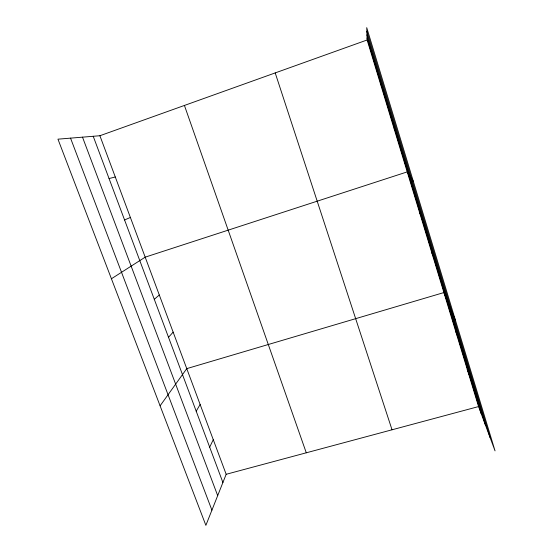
<?xml version="1.0" encoding="UTF-8"?>
<svg xmlns="http://www.w3.org/2000/svg" width="553" height="553" viewBox="0 0 553 553"><rect width="100%" height="100%" fill="white"/><g stroke="black" fill="none" stroke-linecap="round" stroke-linejoin="round"><path stroke-width="0.83" d="M380.768 84.844L381.065 84.091M99.899 135.734L226.17 474.294L205.875 525.35L57.954 139.169L99.899 135.734L367.13 39.975L366.729 27.65L495.046 450.868L478.566 406.573L367.13 39.975M209.67 447.183L213.264 439.69M196.197 411.218L200.131 404.471M160.094 405.833L186.762 368.63L443.907 292.558L455.52 320.491M168.513 337.302L173.151 332.139M154.287 299.311L159.292 294.991M111.423 278.76L145.183 257.159L407.229 171.886L413.312 181.294M124.57 219.976L130.377 217.453M226.17 474.294L478.566 406.573M109.045 178.543L115.287 176.988M394.137 128.808L394.773 129.195M419.692 212.884L420.964 215.4M431.914 253.101L433.483 256.599M455.679 331.275L457.794 336.632M467.223 369.273L469.608 375.501M70.542 138.139L211.917 510.156M82.501 137.158L217.688 495.626M93.222 136.28L222.907 482.506M184.426 105.443L306.286 452.803M275.207 72.913L392.036 429.792M366.853 31.376L490.11 437.603M366.964 34.887L485.416 424.987M367.068 38.026L481.2 413.644"/></g></svg>
